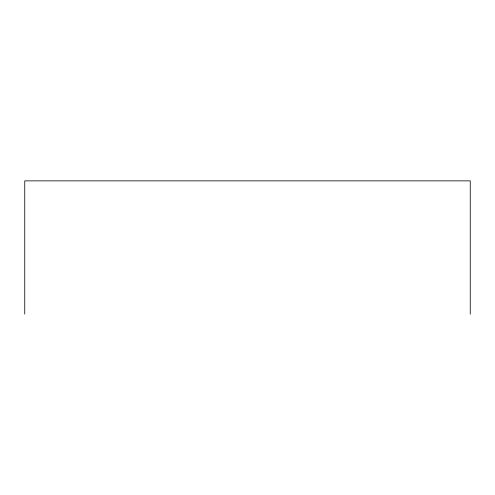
<?xml version="1.0" encoding="UTF-8"?>
<svg xmlns="http://www.w3.org/2000/svg" width="495" height="495" viewBox="0 0 495 495"><rect width="100%" height="100%" fill="white"/><g stroke="black" fill="none" stroke-linecap="round" stroke-linejoin="round"><path stroke-width="0.74" d="M470.25 314.133L470.25 180.867L24.75 180.867L24.75 314.133"/></g></svg>
